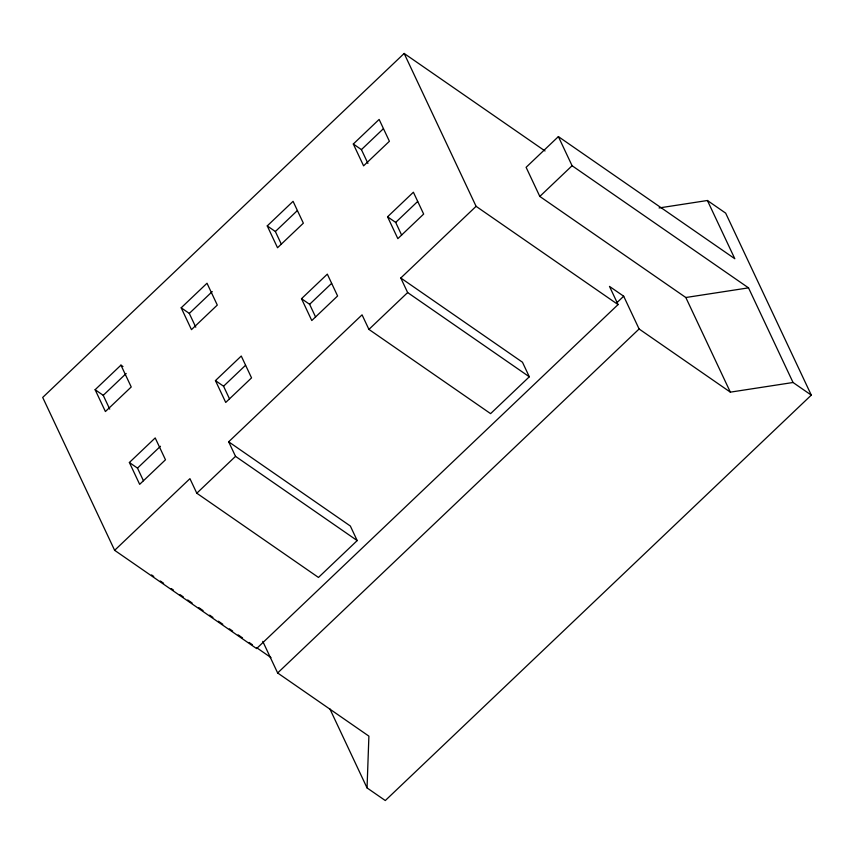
<?xml version="1.0" encoding="UTF-8"?>
<svg xmlns="http://www.w3.org/2000/svg" width="854" height="854" viewBox="0 0 854 854"><rect width="100%" height="100%" fill="white"/><g stroke="black" fill="none" stroke-linecap="round" stroke-linejoin="round"><path stroke-width="1.28" d="M659.085 207.949L707.411 200.498L725.665 213.137L811.3 395.124L385.293 800.54L367.049 787.911L368.896 736.137L277.646 672.973L262.776 641.375M545.023 150.966L404.155 53.46L42.7 397.441L114.639 550.318L256.595 648.581L618.05 304.59L609.489 286.4L623.687 296.221L639.102 328.982L730.351 392.146L793.046 382.496L811.3 395.124M120.948 365.138L131.228 386.979L105.405 411.543L95.125 389.712L120.948 365.138L122.976 366.537M181.187 307.803L207.01 283.24L217.29 305.07L191.467 329.644L181.187 307.803L189.3 313.418L195.79 327.21M267.249 225.904L293.071 201.33L303.351 223.172L277.529 247.745L267.249 225.904L275.362 231.519L281.318 244.159M353.31 144.006L379.133 119.432L389.403 141.273L363.59 165.847L353.31 144.006L361.423 149.621L367.914 163.413M109.728 409.119L103.238 395.327L126.189 373.486M189.3 313.418L212.251 291.577M275.362 231.519L297.352 210.586M361.423 149.621L383.414 128.687M129.381 462.505L155.204 437.931L165.484 459.772L139.661 484.346L129.381 462.505L137.494 468.12L143.451 480.759M215.443 380.606L241.266 356.033L251.546 377.874L225.723 402.447L215.443 380.606L223.556 386.221L229.512 398.861M301.505 298.697L327.328 274.134L337.597 295.975L311.785 320.538L301.505 298.697L309.618 304.312L315.564 316.962M387.567 216.799L413.389 192.225L423.659 214.066L397.847 238.64L387.567 216.799L395.68 222.414L401.626 235.063M137.494 468.12L160.445 446.279M223.556 386.221L245.546 365.288M309.618 304.312L331.608 283.389M395.68 222.414L417.67 201.48M114.639 550.318L189.94 478.656L196.794 493.217L318.467 577.443L357.196 540.582L350.343 526.021L228.669 441.796L362.064 314.848L368.917 329.409L490.591 413.635L529.32 376.785L522.467 362.224L400.793 277.998L476.094 206.326L404.155 53.46M707.411 200.498L734.814 258.741L558.377 136.608L526.107 167.32L539.813 196.441L685.826 297.512L730.351 392.146M196.794 493.217L235.523 456.356L228.669 441.796M368.917 329.409L407.636 292.559L400.793 277.998M539.813 196.441L572.084 165.729L558.377 136.608M616.919 302.658L623.687 296.221M277.646 672.973L639.102 328.982M685.826 297.512L748.52 287.862L793.046 382.496M572.084 165.729L748.52 287.862M476.094 206.326L618.05 304.59M407.636 292.559L529.32 376.785M235.523 456.356L357.196 540.582M95.125 389.712L103.238 395.327M151.564 574.934L153.752 576.45M160.328 581.008L163.616 583.282M171.28 588.587L173.479 590.103M180.055 594.662L183.343 596.935M187.72 599.967L192.107 602.999M198.683 607.557L203.071 610.589M209.636 615.136L212.924 617.421M218.41 621.21L222.787 624.242M229.363 628.8L232.651 631.074M238.138 634.864L242.515 637.895M249.09 642.454L252.378 644.727M256.766 647.759L271.006 657.623M329.847 708.841L367.049 787.911"/></g></svg>
